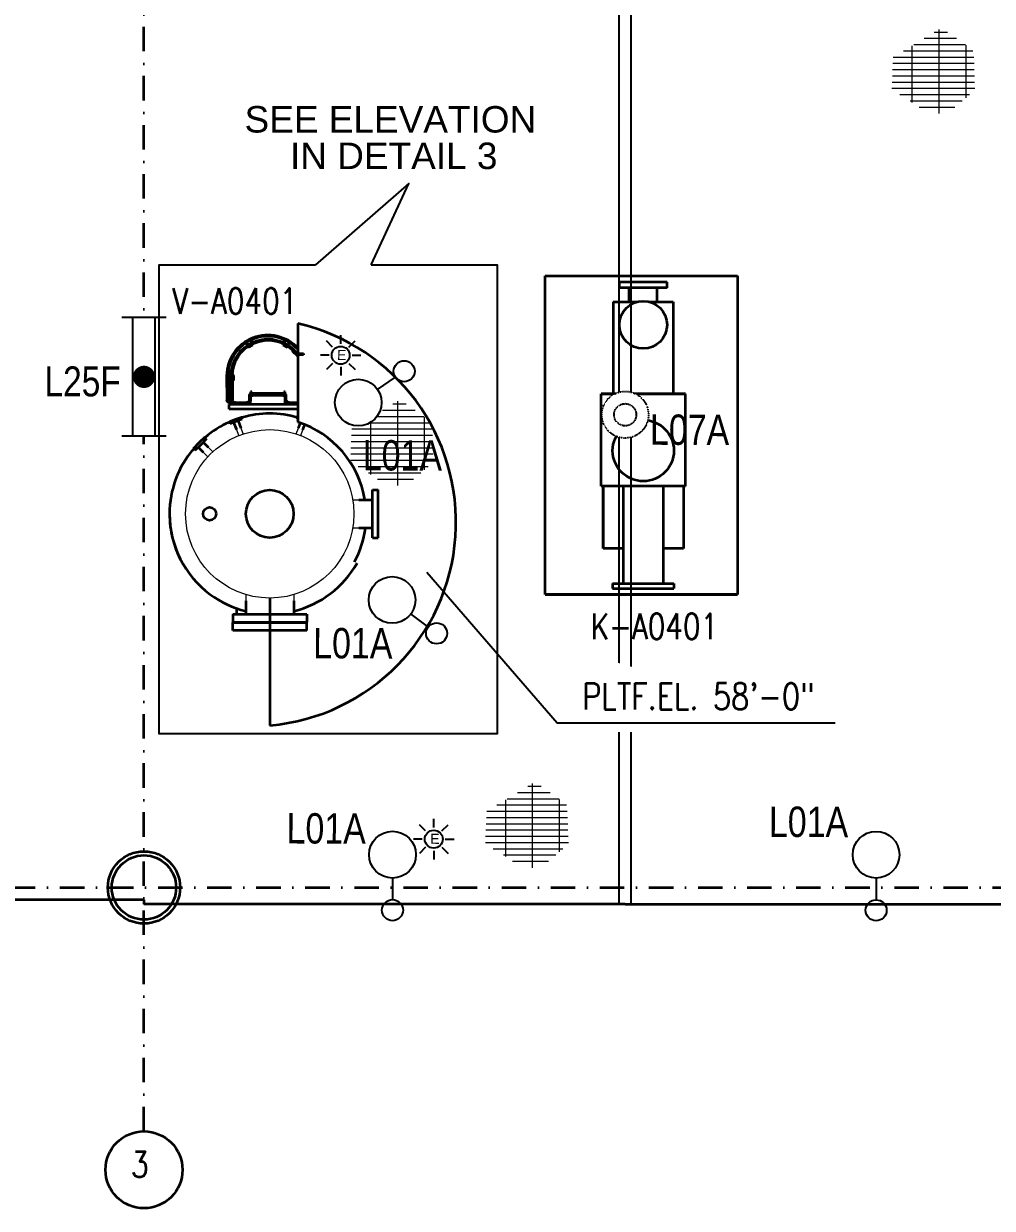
# Model space of a CAD drawing. Header units: inches. Extents: x 3139 to 9140, y 3844 to 6923.
# Drawn here: x 5084 to 5568, y 4431 to 5022 of the extents above; entities that cross this region are included whole.
import ezdxf
from ezdxf.enums import TextEntityAlignment as Align

# ---------------------------------------------------------------- set-up
doc = ezdxf.new("R2010")
doc.units = ezdxf.units.IN
doc.header["$MEASUREMENT"] = 0
for name, pattern in [('DASHDOT2', [12.700025, 6.350013, -3.175006, 0, -3.175006]), ('DGN Style 2', [25.56082, 15.336492, -10.224328]), ('HIDDEN2', [0.1875, 0.125, -0.0625])]:
    doc.linetypes.add(name, pattern=pattern)
for name, color, linetype in [('Default', 7, 'Continuous'), ('E-LIGHTING', 41, 'Continuous'), ('TF_P_Equipment', 7, 'Continuous'), ('TF_P_Ladder', 7, 'Continuous'), ('TF_P_Steel', 7, 'Continuous'), ('TF_S_GRATING', 7, 'Continuous')]:
    doc.layers.add(name, color=color, linetype=linetype)
doc.styles.add('Arial', font='arial.ttf')
doc.styles.add('ROMANS', font='romans.shx')

# ---------------------------------------------------------------- blocks, each defined once
blk = doc.blocks.new('TF_P_ELP_GRATING', base_point=(2.1455, 13.2304))
at = {"layer": 'TF_S_GRATING', "color": 8, "linetype": 'Continuous', "lineweight": 18}
for p, q in [((2.19, 13.5229), (2.19, 12.8661)), ((2.3698, 13.4254), (1.9637, 13.4254)), ((1.98, 13.4353), (1.98, 12.994)), ((2.3132, 13.4742), (2.0338, 13.4742)), ((2.4, 13.3994), (2.4, 12.9898)), ((2.4686, 13.3279), (1.8216, 13.3279)), ((2.4264, 13.3767), (1.8824, 13.3767)), ((2.4669, 13.2792), (1.8237, 13.2792)), ((2.4652, 13.2304), (1.8258, 13.2304)), ((2.4635, 13.1817), (1.8278, 13.1817)), ((2.4618, 13.1329), (1.8299, 13.1329)), ((2.46, 13.0842), (1.832, 13.0842)), ((2.4533, 13.0354), (1.912, 13.0354)), ((2.3956, 12.9867), (1.9921, 12.9867)), ((2.3259, 12.9379), (2.0721, 12.9379)), ((2.2561, 12.8892), (2.1521, 12.8892))]:
    blk.add_line(p, q, dxfattribs=at)
blk = doc.blocks.new('A$Cad78b95c')
at = {"layer": 'TF_P_Equipment', "color": 8, "linetype": 'HIDDEN2', "lineweight": 18}
blk.add_line((0.1406, 0.1372), (0.1365, 0.1393), dxfattribs=at)
blk.add_line((0.1406, 0.1372), (0.1365, 0.1393), dxfattribs=at)
at = {"layer": 'TF_P_Ladder', "color": 8, "linetype": 'Continuous', "lineweight": 35}
for p, q in [((-0.0565, 0.1885), (-0.0213, 0.1702)), ((-0.0323, 0.227), (-0.0485, 0.1958)), ((-0.0443, 0.1937), (-0.0281, 0.2249)), ((-0.0291, 0.1637), (-0.0867, 0.0528)), ((-0.0221, 0.1601), (-0.0798, 0.0492)), ((-0.0587, 0.1844), (-0.0321, 0.1706)), ((-0.0343, 0.1664), (-0.0321, 0.1706)), ((-0.0169, 0.1574), (-0.0343, 0.1664)), ((-0.0321, 0.1706), (-0.0148, 0.1616)), ((-0.0261, 0.1692), (-0.0252, 0.1687)), ((-0.0252, 0.1687), (-0.0193, 0.1657)), ((-0.0213, 0.1702), (-0.0227, 0.1675)), ((-0.0193, 0.1657), (-0.02, 0.1643)), ((-0.0148, 0.1616), (-0.0169, 0.1574)), ((0.1465, 0.1587), (0.1359, 0.1382)), ((0.14, 0.1361), (0.1507, 0.1565)), ((0.1507, 0.1565), (0.1465, 0.1587)), ((-0.1241, 0.0502), (-0.1454, 0.0093)), ((-0.1412, 0.0072), (-0.12, 0.0481)), ((-0.1228, 0.061), (-0.1159, 0.0574)), ((-0.1206, 0.0651), (-0.1041, 0.0566)), ((-0.1063, 0.0524), (-0.0876, 0.0427)), ((-0.0941, 0.0514), (-0.1041, 0.0566)), ((-0.0941, 0.0514), (-0.0919, 0.0555)), ((-0.0767, 0.0423), (-0.0941, 0.0514)), ((-0.0919, 0.0555), (-0.0746, 0.0465)), ((-0.0876, 0.0427), (-0.0854, 0.0468)), ((-0.0746, 0.0465), (-0.0767, 0.0423)), ((0.1431, 0.0886), (0.1478, 0.0888)), ((0.1431, 0.0887), (0.1452, 0.0887)), ((0.1431, 0.0886), (0.1431, 0.0887)), ((0.1439, 0.0691), (0.1431, 0.0886)), ((0.1439, 0.0691), (0.1436, 0.0775)), ((0.1486, 0.0693), (0.1439, 0.0691)), ((0.1439, 0.0691), (0.1439, 0.0691)), ((0.1439, 0.0691), (0.1483, 0.0685)), ((0.1439, 0.0691), (0.1439, 0.0691)), ((0.1483, 0.0693), (0.1465, 0.0692)), ((0.1478, 0.0888), (0.1486, 0.0693)), ((0.1522, 0.0882), (0.1641, 0.0864)), ((0.1529, 0.0687), (0.1649, 0.0668)), ((0.1529, 0.0678), (0.1618, 0.0664)), ((0.1646, 0.0665), (0.1618, 0.0664)), ((-0.1454, 0.0093), (-0.153, -0.0052)), ((-0.0861, 0.0455), (-0.0827, 0.0437)), ((-0.0819, 0.045), (-0.0827, 0.0437)), ((-0.1488, -0.0074), (-0.1462, -0.0024)), ((-0.1466, -0.0252), (-0.0634, -0.0685)), ((-0.0613, -0.0643), (-0.1445, -0.0211)), ((-0.1391, -0.0107), (-0.0559, -0.0539)), ((-0.0537, -0.0497), (-0.1369, -0.0065)), ((-0.0705, -0.0407), (-0.0683, -0.0365)), ((-0.0705, -0.0407), (-0.0702, -0.0412)), ((-0.0531, -0.0497), (-0.0705, -0.0407)), ((-0.0683, -0.0365), (-0.051, -0.0455)), ((-0.051, -0.0455), (-0.0531, -0.0497)), ((-0.051, -0.0455), (-0.0475, -0.0527)), ((0.0737, -0.0449), (0.0901, -0.0344)), ((0.0737, -0.0449), (0.0802, -0.0408)), ((0.0737, -0.0449), (0.0737, -0.0449)), ((0.0762, -0.0489), (0.0737, -0.0449)), ((0.0927, -0.0384), (0.0762, -0.0489)), ((0.0901, -0.0344), (0.0927, -0.0384)), ((0.0902, -0.0344), (0.0928, -0.0372)), ((0.0902, -0.0344), (0.0913, -0.0362)), ((0.0902, -0.0344), (0.0902, -0.0344)), ((0.0957, -0.0415), (0.1041, -0.0503)), ((0.0964, -0.041), (0.1027, -0.0476)), ((-0.0667, -0.0483), (-0.0615, -0.0589)), ((-0.0443, -0.0679), (-0.0615, -0.0589)), ((-0.0532, -0.0497), (-0.0529, -0.0501)), ((-0.0496, -0.057), (-0.0443, -0.0679)), ((-0.0421, -0.0637), (-0.0443, -0.0679)), ((-0.0442, -0.0593), (-0.0421, -0.0637)), ((0.0757, -0.0481), (0.0751, -0.0471)), ((0.0793, -0.0521), (0.0876, -0.0608)), ((0.1027, -0.0476), (0.1041, -0.0498))]:
    blk.add_line(p, q, dxfattribs=at)
for centre, radius, start, end in [((-0.0353, 0.189), 0.0148, 152.5408, 195.7143), ((-0.0353, 0.189), 0.0102, 152.5408, 242.5408), ((0.01, 0.073), 0.1383, 26.1015, 30.477), ((0.01, 0.073), 0.1594, 242.5408, 19.8729), ((0.01, 0.073), 0.143, 242.5408, 17.5408), ((0.0094, 0.0749), 0.1398, 243.1432, 15.3295), ((0.1532, 0.1292), 0.0195, 152.5408, 242.5408), ((0.1532, 0.1292), 0.0148, 152.5408, 242.5408), ((0.01, 0.073), 0.143, 17.5408, 25.366), ((0.01, 0.073), 0.1383, 6.5905, 16.8053), ((0.01, 0.073), 0.1547, 359.4423, 21.7918), ((-0.111, 0.0434), 0.0148, 62.5408, 152.5408), ((-0.111, 0.0434), 0.0102, 62.5408, 152.5408), ((0.01, 0.073), 0.1547, 307.3455, 357.729), ((0.01, 0.073), 0.1383, 332.5408, 358.4911), ((-0.1322, 0.0025), 0.0148, 152.5408, 242.5408), ((-0.1322, 0.0025), 0.0102, 152.5408, 242.5408), ((-0.1398, -0.0121), 0.0148, 152.5408, 242.5408), ((-0.1398, -0.0121), 0.0102, 152.5408, 242.5408), ((0.01, 0.073), 0.1547, 242.5408, 305.3122)]:
    blk.add_arc(centre, radius, start, end, dxfattribs=at)
at = {"layer": 'TF_P_Steel', "color": 8, "linetype": 'Continuous', "lineweight": 35}
for p, q in [((-0.0518, 0.2372), (-0.1756, -0.001)), ((-0.0356, 0.2288), (-0.1594, -0.0094)), ((-0.1756, -0.001), (-0.1594, -0.0094))]:
    blk.add_line(p, q, dxfattribs=at)
blk = doc.blocks.new('A$Cdd380a1b')
at = {"layer": 'Default', "color": 8, "linetype": 'Continuous', "lineweight": 35}
blk.add_circle((-62.1422, -0.5376), 0.15, dxfattribs=at)
blk.add_circle((-62.1422, -0.5376), 0.15, dxfattribs=at)
at = {"layer": 'TF_P_Equipment', "color": 8, "linetype": 'Continuous', "lineweight": 35}
for p, q in [((-60.5794, 2.9463), (-59.8294, 2.9463)), ((-60.5794, 2.9463), (-59.8294, 2.9463)), ((-60.5794, 1.7041), (-60.5794, 2.9463)), ((-60.5794, 1.7041), (-60.5794, 2.9463)), ((-60.2893, 2.8994), (-60.2893, 2.9209)), ((-60.1038, 2.9209), (-60.2893, 2.9209)), ((-60.1038, 2.8994), (-60.1038, 2.9209)), ((-59.8294, 2.9463), (-59.8294, 1.7041)), ((-59.8294, 2.9463), (-59.8294, 1.7041)), ((-60.1038, 2.8994), (-60.2893, 2.8994)), ((-60.2513, 2.8448), (-60.2513, 2.8994)), ((-60.1419, 2.8448), (-60.1419, 2.8994)), ((-60.3138, 2.8448), (-60.3138, 2.4854)), ((-60.3138, 2.8448), (-60.2196, 2.8448)), ((-60.3138, 2.8448), (-60.2196, 2.8448)), ((-60.1736, 2.8448), (-60.0794, 2.8448)), ((-60.1736, 2.8448), (-60.0794, 2.8448)), ((-60.0794, 2.8448), (-60.0794, 2.4854)), ((-61.5422, 2.76), (-61.5422, 2.3757)), ((-61.5422, 2.76), (-61.5422, 2.3757)), ((-60.3606, 2.126), (-60.3606, 2.4854)), ((-60.0325, 2.4854), (-60.3606, 2.4854)), ((-60.3606, 2.4854), (-60.0325, 2.4854)), ((-60.0325, 2.126), (-60.0325, 2.4854)), ((-61.7856, 2.3854), (-61.8095, 2.3768)), ((-61.8068, 2.3694), (-61.8095, 2.3768)), ((-61.7829, 2.3781), (-61.8068, 2.3694)), ((-61.7809, 2.3454), (-61.7917, 2.3749)), ((-61.7618, 2.3941), (-61.7856, 2.3854)), ((-61.7591, 2.3868), (-61.7829, 2.3781)), ((-61.7635, 2.3518), (-61.7742, 2.3813)), ((-61.7591, 2.3868), (-61.7618, 2.3941)), ((-61.5449, 2.3868), (-61.5423, 2.3941)), ((-61.5422, 2.3858), (-61.5449, 2.3868)), ((-61.5422, 2.3941), (-61.5423, 2.3941)), ((-61.5405, 2.3518), (-61.5329, 2.3726)), ((-61.5231, 2.3454), (-61.5156, 2.3661)), ((-61.9054, 2.3174), (-61.9282, 2.2946)), ((-61.8985, 2.3105), (-61.9213, 2.2877)), ((-61.8985, 2.3105), (-61.9054, 2.3174)), ((-61.9282, 2.2946), (-61.9511, 2.2717)), ((-61.9441, 2.2648), (-61.9511, 2.2717)), ((-61.9213, 2.2877), (-61.9441, 2.2648)), ((-61.9101, 2.2571), (-61.931, 2.278)), ((-61.8907, 2.2764), (-61.9116, 2.2973)), ((-60.0325, 2.126), (-60.3606, 2.126)), ((-60.0325, 2.126), (-60.3606, 2.126)), ((-60.3528, 2.126), (-60.3528, 1.8838)), ((-60.3528, 1.8838), (-60.3528, 2.126)), ((-60.2747, 2.126), (-60.2747, 1.7466)), ((-60.1184, 2.126), (-60.1184, 1.7466)), ((-60.0403, 2.126), (-60.0403, 1.8838)), ((-60.0403, 2.126), (-60.0403, 1.8838)), ((-61.2516, 2.1114), (-61.2301, 2.1114)), ((-61.2516, 2.0184), (-61.2516, 2.1114)), ((-61.2301, 2.0184), (-61.2301, 2.1114)), ((-61.3047, 2.073), (-61.2516, 2.073)), ((-61.2516, 1.9253), (-61.2516, 2.0184)), ((-61.2301, 1.9253), (-61.2301, 2.0184)), ((-61.3047, 1.9637), (-61.2516, 1.9637)), ((-61.2516, 1.9253), (-61.2301, 1.9253)), ((-60.2747, 1.8838), (-60.3528, 1.8838)), ((-60.2747, 1.8838), (-60.3528, 1.8838)), ((-60.0403, 1.8838), (-60.1184, 1.8838)), ((-60.0403, 1.8838), (-60.1184, 1.8838)), ((-60.3158, 1.7466), (-60.3158, 1.7276)), ((-60.3158, 1.7466), (-60.1966, 1.7466)), ((-60.3158, 1.7276), (-60.1966, 1.7276)), ((-60.1966, 1.7466), (-60.0774, 1.7466)), ((-60.1966, 1.7276), (-60.0774, 1.7276)), ((-60.0774, 1.7466), (-60.0774, 1.7276)), ((-61.7458, 1.6795), (-61.7458, 1.6277)), ((-61.5583, 1.6795), (-61.5583, 1.6277)), ((-60.5794, 1.7041), (-59.8294, 1.7041)), ((-59.8294, 1.7041), (-60.5794, 1.7041)), ((-61.7966, 1.6277), (-61.7966, 1.5965)), ((-61.7966, 1.6277), (-61.652, 1.6277)), ((-61.652, 1.6277), (-61.5074, 1.6277)), ((-61.5074, 1.6277), (-61.5074, 1.5965)), ((-61.7966, 1.5965), (-61.652, 1.5965)), ((-61.7965, 1.5638), (-61.7965, 1.5955)), ((-61.5075, 1.5955), (-61.7965, 1.5955)), ((-61.7965, 1.5955), (-61.5075, 1.5955)), ((-61.652, 1.5965), (-61.5074, 1.5965)), ((-61.5075, 1.5638), (-61.5075, 1.5955)), ((-61.5075, 1.5638), (-61.7965, 1.5638)), ((-61.5075, 1.5638), (-61.7965, 1.5638))]:
    blk.add_line(p, q, dxfattribs=at)
at = {"layer": 'TF_P_Equipment', "color": 8, "linetype": 'Continuous', "lineweight": 18}
for p, q in [((-61.7729, 2.3234), (-61.7809, 2.3454)), ((-61.7555, 2.3297), (-61.7635, 2.3518)), ((-61.5485, 2.3297), (-61.5405, 2.3518)), ((-61.5311, 2.3234), (-61.5231, 2.3454)), ((-61.8742, 2.2598), (-61.8907, 2.2764)), ((-61.8935, 2.2405), (-61.9101, 2.2571)), ((-61.3285, 2.073), (-61.3047, 2.073)), ((-61.3285, 1.9637), (-61.3047, 1.9637)), ((-61.7458, 1.7039), (-61.7458, 1.6795)), ((-61.5583, 1.7039), (-61.5583, 1.6795))]:
    blk.add_line(p, q, dxfattribs=at)
at = {"layer": 'TF_P_Equipment', "color": 8, "linetype": 'Continuous', "lineweight": 35}
blk.add_lwpolyline([(-61.652, 1.6902), (-61.652, 1.1939)], dxfattribs=at)
for centre, radius in [((-60.1966, 2.7549), 0.0928), ((-60.1966, 2.2647), 0.1192), ((-61.652, 2.0184), 0.093), ((-61.8864, 2.0184), 0.0254)]:
    blk.add_circle(centre, radius, dxfattribs=at)
at = {"layer": 'TF_P_Equipment', "color": 8, "linetype": 'Continuous', "lineweight": 18}
blk.add_circle((-61.652, 2.0184), 0.3281, dxfattribs=at)
blk.add_circle((-61.652, 2.0184), 0.3281, dxfattribs=at)
at = {"layer": 'TF_P_Equipment', "color": 8, "linetype": 'Continuous', "lineweight": 35}
for centre, radius, start, end in [((-61.721, 1.9856), 0.7947, 274.9801, 76.9957), ((-61.652, 2.0184), 0.3906, 73.7246, 106.2754), ((-61.652, 2.0184), 0.3906, 73.7246, 106.2754), ((-61.652, 2.0184), 0.3906, 113.7246, 130.2575), ((-61.652, 2.0184), 0.3906, 113.7246, 130.2575), ((-61.6593, 2.0113), 0.3828, 9.2833, 72.1743), ((-61.6593, 2.0113), 0.3828, 9.2833, 72.1743), ((-61.652, 2.0184), 0.3906, 139.7425, 180), ((-61.652, 2.0184), 0.3906, 139.7425, 180), ((-61.652, 2.0184), 0.3906, 180, 208.6057), ((-61.652, 2.0184), 0.3906, 180, 233.4578), ((-61.6593, 2.0113), 0.3828, 332, 352.854), ((-61.6593, 2.0113), 0.3828, 332, 352.854), ((-61.652, 2.0184), 0.3906, 283.8865, 330.5792), ((-61.652, 2.0184), 0.3906, 283.8865, 330.5792), ((-61.652, 2.0184), 0.3906, 233.4578, 256.1135), ((-61.652, 2.0184), 0.3906, 233.4578, 256.1135)]:
    blk.add_arc(centre, radius, start, end, dxfattribs=at)
at = {"layer": 'TF_P_Equipment', "color": 8, "linetype": 'HIDDEN2', "lineweight": 18}
blk.add_arc((-61.652, 2.0184), 0.3906, 208.6057, 233.4578, dxfattribs=at)
blk.add_arc((-61.652, 2.0184), 0.3906, 208.6057, 233.4578, dxfattribs=at)
at = {"layer": 'TF_P_Steel', "color": 8, "linetype": 'Continuous', "lineweight": 35}
for p, q in [((-61.7799, 1.6277), (-61.7799, 1.6493)), ((-61.7799, 1.5955), (-61.7799, 1.5965)), ((-61.6706, 1.5955), (-61.6706, 1.5965)), ((-62.1422, 0.5148), (-64.0712, 0.5148)), ((-62.1422, 0.5148), (-62.1422, 0.4971)), ((-60.2672, 0.4971), (-62.1422, 0.4971)), ((-60.2672, 0.4971), (-58.3922, 0.4971))]:
    blk.add_line(p, q, dxfattribs=at)
at = {"layer": 'TF_P_Steel', "color": 8, "linetype": 'DASHDOT2', "lineweight": 35, "ltscale": 0.015}
for points in [[(-62.1422, -0.3876), (-62.1422, 11.8125)], [(-76.4334, 0.5625), (-54.6422, 0.5625)]]:
    blk.add_lwpolyline(points, dxfattribs=at)
at = {"layer": 'TF_P_Steel', "color": 8, "linetype": 'Continuous', "lineweight": 35}
for radius in [0.1407, 0.1253]:
    blk.add_circle((-62.1422, 0.5625), radius, dxfattribs=at)
at = {"color": 3, "xscale": -1, "rotation": 242.5407871503886}
blk.add_blockref('A$Cad78b95c', (-61.7287, 2.5813), dxfattribs=at)
at = {"layer": 'Default', "color": 8, "linetype": 'Continuous', "lineweight": 35, "xscale": -0.5, "yscale": 0.5, "zscale": 0.5, "rotation": 180}
for p in [(-59.0658, 3.724), (-61.1758, 2.2747), (-60.6499, 0.7854)]:
    blk.add_blockref('TF_P_ELP_GRATING', p, dxfattribs=at)
at = {"layer": 'Default', "color": 8, "style": 'ROMANS', "width": 0.8}
for s, p in [('V-A0401', (-61.7883, 2.8479)), ('K-A0401', (-60.1533, 1.58))]:
    blk.add_text(s, height=0.1, dxfattribs=at).set_placement(p, align=Align.MIDDLE_CENTER)
blk.add_text('3', height=0.1, dxfattribs=at).set_placement((-62.1927, -0.4666), align=Align.TOP_LEFT)
blk = doc.blocks.new('*U38')
at = {"color": 4, "linetype": 'ByBlock', "lineweight": -2}
blk.add_circle((0, 0), 112, dxfattribs=at)
at = {"color": 8}
blk.add_wipeout([(842, 0), (841, 16), (840, 31), (837, 47), (834, 62), (829, 77), (824, 92), (818, 106), (811, 120), (803, 134), (794, 146), (784, 159), (774, 171), (763, 182), (751, 192), (739, 202), (726, 210), (713, 218), (699, 225), (684, 232), (670, 237), (654, 241), (639, 245), (624, 247), (608, 249), (593, 249), (577, 249), (561, 247), (546, 245), (531, 241), (515, 237), (501, 232), (486, 225), (472, 218), (459, 210), (446, 202), (434, 192), (422, 182), (411, 171), (401, 159), (391, 146), (382, 134), (374, 120), (367, 106), (361, 92), (356, 77), (351, 62), (348, 47), (345, 31), (344, 16), (343, 0), (344, -16), (345, -31), (348, -47), (351, -62), (356, -77), (361, -92), (367, -106), (374, -120), (382, -134), (391, -146), (401, -159), (411, -171), (422, -182), (434, -192), (446, -202), (459, -210), (472, -218), (486, -225), (501, -232), (515, -237), (531, -241), (546, -245), (561, -247), (577, -249), (593, -249), (608, -249), (624, -247), (639, -245), (654, -241), (670, -237), (684, -232), (699, -225), (713, -218), (726, -210), (739, -202), (751, -192), (763, -182), (774, -171), (784, -159), (794, -146), (803, -134), (811, -120), (818, -106), (824, -92), (829, -77), (834, -62), (837, -47), (840, -31), (841, -16)], dxfattribs=at)
at = {"color": 4, "linetype": 'ByBlock', "lineweight": -2}
blk.add_line((343, 0), (112, 0), dxfattribs=at)
blk.add_circle((593, 0), 249, dxfattribs=at)
at = {"color": 4, "insert": (1108, 1142), "char_height": 324, "attachment_point": 1, "rotation": 269.7413, "style": 'Arial'}
blk.add_mtext_dynamic_manual_height_columns('{\\W0.8;L01A}', width=4053.6, gutter_width=4.41, heights=[0], dxfattribs=at)
blk = doc.blocks.new('*U32')
at = {"color": 3}
for points in [[(-53.17, -16.03), (-53.98, -11.77)], [(-56.86, -18.45), (-60.44, -16.01)], [(-48.85, -16.93), (-46.41, -13.35)], [(-57.75, -22.77), (-62.02, -23.58)], [(-55.34, -26.46), (-57.78, -30.04)], [(-51.02, -27.36), (-50.21, -31.62)], [(-47.33, -24.94), (-43.74, -27.38)]]:
    blk.add_lwpolyline(points, dxfattribs=at)
at = {"color": 4, "linetype": 'ByBlock', "lineweight": -2}
blk.add_circle((-27.71, -0.02), 5.26, dxfattribs=at)
at = {"color": 3}
blk.add_circle((-52.09, -21.7), 4.47, dxfattribs=at)
at = {"color": 4, "attachment_point": 1, "rotation": 55.52154, "style": 'Arial'}
for s, width, gutter_width, insert, char_height in [('{\\W0.8;L01A}', 189.5784, 0.206, (-10.95, -36.34), 15.1528), ('E', 62.9163, 0.0684, (-55.35, -21.69), 5.03)]:
    blk.add_mtext_dynamic_manual_height_columns(s, width=width, gutter_width=gutter_width, heights=[0], dxfattribs=dict(at, insert=insert, char_height=char_height))
at = {"color": 8}
blk.add_wipeout([(-27.69, -39.38), (-26.95, -39.36), (-26.23, -39.29), (-25.5, -39.17), (-24.79, -39.01), (-24.09, -38.81), (-23.4, -38.56), (-22.73, -38.27), (-22.07, -37.94), (-21.44, -37.56), (-20.84, -37.15), (-20.26, -36.7), (-19.71, -36.22), (-19.19, -35.7), (-18.71, -35.15), (-18.26, -34.57), (-17.85, -33.96), (-17.48, -33.33), (-17.15, -32.68), (-16.86, -32.01), (-16.61, -31.32), (-16.4, -30.62), (-16.25, -29.9), (-16.13, -29.18), (-16.06, -28.45), (-16.04, -27.72), (-16.06, -26.99), (-16.13, -26.26), (-16.25, -25.54), (-16.41, -24.82), (-16.61, -24.12), (-16.86, -23.43), (-17.15, -22.76), (-17.48, -22.11), (-17.86, -21.48), (-18.27, -20.87), (-18.72, -20.29), (-19.2, -19.74), (-19.72, -19.23), (-20.27, -18.74), (-20.85, -18.29), (-21.46, -17.88), (-22.09, -17.51), (-22.74, -17.18), (-23.41, -16.89), (-24.1, -16.64), (-24.8, -16.44), (-25.52, -16.28), (-26.24, -16.16), (-26.97, -16.1), (-27.7, -16.07), (-28.43, -16.1), (-29.16, -16.17), (-29.88, -16.28), (-30.6, -16.44), (-31.3, -16.65), (-31.99, -16.89), (-32.66, -17.18), (-33.31, -17.52), (-33.94, -17.89), (-34.55, -18.3), (-35.13, -18.75), (-35.68, -19.24), (-36.19, -19.75), (-36.68, -20.3), (-37.13, -20.88), (-37.54, -21.49), (-37.91, -22.12), (-38.24, -22.77), (-38.53, -23.44), (-38.78, -24.13), (-38.98, -24.83), (-39.14, -25.55), (-39.26, -26.27), (-39.32, -27), (-39.35, -27.73), (-39.32, -28.47), (-39.25, -29.19), (-39.14, -29.92), (-38.98, -30.63), (-38.77, -31.33), (-38.53, -32.02), (-38.24, -32.69), (-37.9, -33.35), (-37.53, -33.98), (-37.12, -34.58), (-36.67, -35.16), (-36.18, -35.71), (-35.67, -36.23), (-35.12, -36.71), (-34.54, -37.16), (-33.93, -37.57), (-33.3, -37.94), (-32.65, -38.27), (-31.98, -38.56), (-31.29, -38.81), (-30.59, -39.02), (-29.87, -39.17), (-29.15, -39.29), (-28.42, -39.36)], dxfattribs=at)
at = {"color": 4, "linetype": 'ByBlock', "lineweight": -2}
blk.add_line((-27.7, -16.07), (-27.71, -5.28), dxfattribs=at)
at = {"color": 3}
blk.add_lwpolyline([(-46.43, -20.62), (-42.17, -19.81)], dxfattribs=at)
at = {"color": 4, "linetype": 'ByBlock', "lineweight": -2}
blk.add_circle((-27.69, -27.73), 11.65, dxfattribs=at)
blk = doc.blocks.new('*U73')
at = {"color": 4, "linetype": 'ByBlock', "lineweight": -2}
blk.add_circle((0, 0), 112, dxfattribs=at)
at = {"color": 8}
blk.add_wipeout([(842, 0), (841, 16), (840, 31), (837, 47), (834, 62), (829, 77), (824, 92), (818, 106), (811, 120), (803, 134), (794, 146), (784, 159), (774, 171), (763, 182), (751, 192), (739, 202), (726, 210), (713, 218), (699, 225), (684, 232), (670, 237), (654, 241), (639, 245), (624, 247), (608, 249), (593, 249), (577, 249), (561, 247), (546, 245), (531, 241), (515, 237), (501, 232), (486, 225), (472, 218), (459, 210), (446, 202), (434, 192), (422, 182), (411, 171), (401, 159), (391, 146), (382, 134), (374, 120), (367, 106), (361, 92), (356, 77), (351, 62), (348, 47), (345, 31), (344, 16), (343, 0), (344, -16), (345, -31), (348, -47), (351, -62), (356, -77), (361, -92), (367, -106), (374, -120), (382, -134), (391, -146), (401, -159), (411, -171), (422, -182), (434, -192), (446, -202), (459, -210), (472, -218), (486, -225), (501, -232), (515, -237), (531, -241), (546, -245), (561, -247), (577, -249), (593, -249), (608, -249), (624, -247), (639, -245), (654, -241), (670, -237), (684, -232), (699, -225), (713, -218), (726, -210), (739, -202), (751, -192), (763, -182), (774, -171), (784, -159), (794, -146), (803, -134), (811, -120), (818, -106), (824, -92), (829, -77), (834, -62), (837, -47), (840, -31), (841, -16)], dxfattribs=at)
at = {"color": 4, "linetype": 'ByBlock', "lineweight": -2}
blk.add_line((343, 0), (112, 0), dxfattribs=at)
blk.add_circle((593, 0), 249, dxfattribs=at)
at = {"color": 4, "insert": (1087, 743), "char_height": 324, "attachment_point": 1, "rotation": 216.6661, "style": 'Arial'}
blk.add_mtext_dynamic_manual_height_columns('{\\W0.8;L01A}', width=4053.6, gutter_width=4.41, heights=[0], dxfattribs=at)
blk = doc.blocks.new('*U81')
at = {"color": 8}
blk.add_wipeout([(11.65, 0.01), (11.63, 0.74), (11.56, 1.47), (11.45, 2.19), (11.29, 2.9), (11.08, 3.61), (10.83, 4.3), (10.54, 4.97), (10.21, 5.62), (9.84, 6.25), (9.42, 6.86), (8.97, 7.43), (8.49, 7.98), (7.97, 8.5), (7.42, 8.98), (6.84, 9.43), (6.24, 9.84), (5.61, 10.22), (4.96, 10.55), (4.28, 10.84), (3.59, 11.09), (2.89, 11.29), (2.18, 11.45), (1.45, 11.56), (0.72, 11.63), (-0.01, 11.65), (-0.74, 11.63), (-1.47, 11.56), (-2.19, 11.45), (-2.9, 11.29), (-3.61, 11.08), (-4.3, 10.83), (-4.97, 10.54), (-5.62, 10.21), (-6.25, 9.84), (-6.86, 9.42), (-7.43, 8.97), (-7.98, 8.49), (-8.5, 7.97), (-8.98, 7.42), (-9.43, 6.84), (-9.84, 6.24), (-10.22, 5.61), (-10.55, 4.96), (-10.84, 4.28), (-11.09, 3.59), (-11.29, 2.89), (-11.45, 2.18), (-11.56, 1.45), (-11.63, 0.72), (-11.65, -0.01), (-11.63, -0.74), (-11.56, -1.47), (-11.45, -2.19), (-11.29, -2.9), (-11.08, -3.61), (-10.83, -4.3), (-10.54, -4.97), (-10.21, -5.62), (-9.84, -6.25), (-9.42, -6.86), (-8.97, -7.43), (-8.49, -7.98), (-7.97, -8.5), (-7.42, -8.98), (-6.84, -9.43), (-6.24, -9.84), (-5.61, -10.22), (-4.96, -10.55), (-4.28, -10.84), (-3.59, -11.09), (-2.89, -11.29), (-2.18, -11.45), (-1.45, -11.56), (-0.72, -11.63), (0.01, -11.65), (0.74, -11.63), (1.47, -11.56), (2.19, -11.45), (2.9, -11.29), (3.61, -11.08), (4.3, -10.83), (4.97, -10.54), (5.62, -10.21), (6.25, -9.84), (6.86, -9.42), (7.43, -8.97), (7.98, -8.49), (8.5, -7.97), (8.98, -7.42), (9.43, -6.84), (9.84, -6.24), (10.22, -5.61), (10.55, -4.96), (10.84, -4.28), (11.09, -3.59), (11.29, -2.89), (11.45, -2.18), (11.56, -1.45), (11.63, -0.72)], dxfattribs=at)
at = {"color": 4, "linetype": 'DGN Style 2', "ltscale": 0.005}
blk.add_circle((0, 0), 11.65, dxfattribs=at)
at = {"color": 4, "linetype": 'DGN Style 2', "ltscale": 0.01}
blk.add_circle((0, 0), 5.54, dxfattribs=at)
at = {"color": 4, "insert": (12.41, 0.17), "char_height": 15.1528, "attachment_point": 1, "rotation": 359.77523, "style": 'Arial'}
blk.add_mtext_dynamic_manual_height_columns('{\\W0.8;L07A}', width=189.5784, gutter_width=0.206, heights=[0], dxfattribs=at)
blk = doc.blocks.new('*U85')
at = {"color": 3}
for points in [[(-63.19, 26.27), (-63.2, 30.61)], [(-67.26, 24.58), (-70.33, 27.64)], [(-59.11, 24.59), (-56.05, 27.67)], [(-68.94, 20.5), (-73.28, 20.5)], [(-57.42, 20.52), (-53.08, 20.53)]]:
    blk.add_lwpolyline(points, dxfattribs=at)
blk.add_circle((-63.18, 20.51), 4.47, dxfattribs=at)
at = {"color": 4, "linetype": 'ByBlock', "lineweight": -2}
blk.add_circle((-27.71, -0.02), 5.26, dxfattribs=at)
at = {"color": 4, "insert": (-65.88, 18.68), "char_height": 5.03, "attachment_point": 1, "rotation": 89.86226, "style": 'Arial'}
blk.add_mtext_dynamic_manual_height_columns('E', width=62.9163, gutter_width=0.0684, heights=[0], dxfattribs=at)
at = {"color": 8}
blk.add_wipeout([(-67.07, -0.1), (-67.05, -0.83), (-66.98, -1.56), (-66.86, -2.28), (-66.7, -3), (-66.5, -3.7), (-66.25, -4.39), (-65.95, -5.06), (-65.62, -5.71), (-65.25, -6.34), (-64.83, -6.94), (-64.38, -7.52), (-63.9, -8.07), (-63.38, -8.59), (-62.83, -9.07), (-62.25, -9.52), (-61.64, -9.93), (-61.01, -10.3), (-60.36, -10.63), (-59.69, -10.92), (-59, -11.17), (-58.29, -11.37), (-57.58, -11.53), (-56.86, -11.64), (-56.13, -11.71), (-55.4, -11.73), (-54.66, -11.7), (-53.93, -11.63), (-53.21, -11.52), (-52.5, -11.36), (-51.8, -11.15), (-51.11, -10.9), (-50.44, -10.61), (-49.78, -10.28), (-49.15, -9.9), (-48.55, -9.49), (-47.97, -9.04), (-47.42, -8.55), (-46.91, -8.03), (-46.42, -7.48), (-45.98, -6.9), (-45.57, -6.3), (-45.2, -5.67), (-44.86, -5.01), (-44.58, -4.34), (-44.33, -3.65), (-44.13, -2.95), (-43.97, -2.23), (-43.86, -1.51), (-43.79, -0.78), (-43.77, -0.05), (-43.79, 0.68), (-43.86, 1.41), (-43.98, 2.13), (-44.14, 2.85), (-44.34, 3.55), (-44.59, 4.24), (-44.89, 4.91), (-45.22, 5.56), (-45.59, 6.19), (-46.01, 6.79), (-46.46, 7.37), (-46.94, 7.92), (-47.46, 8.44), (-48.01, 8.92), (-48.59, 9.37), (-49.2, 9.78), (-49.83, 10.15), (-50.48, 10.48), (-51.15, 10.77), (-51.84, 11.02), (-52.55, 11.22), (-53.26, 11.38), (-53.98, 11.49), (-54.71, 11.56), (-55.44, 11.58), (-56.18, 11.55), (-56.9, 11.48), (-57.63, 11.37), (-58.34, 11.21), (-59.04, 11), (-59.73, 10.75), (-60.4, 10.46), (-61.06, 10.13), (-61.69, 9.75), (-62.29, 9.34), (-62.87, 8.89), (-63.42, 8.4), (-63.93, 7.88), (-64.41, 7.33), (-64.86, 6.76), (-65.27, 6.15), (-65.64, 5.52), (-65.97, 4.86), (-66.26, 4.19), (-66.51, 3.5), (-66.71, 2.8), (-66.87, 2.08), (-66.98, 1.36), (-67.05, 0.63)], dxfattribs=at)
at = {"color": 4, "linetype": 'ByBlock', "lineweight": -2}
blk.add_line((-43.77, -0.05), (-32.97, -0.03), dxfattribs=at)
at = {"color": 3}
for points in [[(-67.25, 16.43), (-70.31, 13.36)], [(-63.17, 14.75), (-63.16, 10.41)], [(-59.1, 16.44), (-56.03, 13.38)]]:
    blk.add_lwpolyline(points, dxfattribs=at)
at = {"color": 4, "linetype": 'ByBlock', "lineweight": -2}
blk.add_circle((-55.42, -0.07), 11.65, dxfattribs=at)
at = {"color": 4, "insert": (-76.07, -52.91), "char_height": 15.1528, "attachment_point": 1, "rotation": 89.86226, "style": 'Arial'}
blk.add_mtext_dynamic_manual_height_columns('{\\W0.8;L01A}', width=189.5784, gutter_width=0.206, heights=[0], dxfattribs=at)
blk = doc.blocks.new('*U89')
at = {"color": 4, "insert": (0.707, 6.717), "char_height": 2.024, "attachment_point": 1, "rotation": 270, "line_spacing_factor": 0.829163, "style": 'Arial'}
blk.add_mtext_dynamic_manual_height_columns('{\\W0.8;L25F}', width=22.53761, gutter_width=0.0245, heights=[0], dxfattribs=at)
at = {"color": 3}
blk.add_wipeout([(-4, 0.75), (4, 0.75), (4, -0.75), (-4, -0.75)], dxfattribs=at)
at = {"color": 4}
for p, q in [((-4, -1.5), (-4, 1.5)), ((4, -1.5), (4, 1.5)), ((-4, 0.75), (4, 0.75)), ((-4, -0.75), (4, -0.75))]:
    blk.add_line(p, q, dxfattribs=at)
at = {"color": 4, "const_width": 0.75}
blk.add_lwpolyline([(-0.375, 0, 1), (0.375, 0, 1)], format="xyb", close=True, dxfattribs=at)

msp = doc.modelspace()

# ---------------------------------------------------------------- block references
at = {"xscale": 128, "yscale": 128, "zscale": 128}
msp.add_blockref('A$Cdd380a1b', (13098.63, 4518.8), dxfattribs=at)

# ---------------------------------------------------------------- next in the draw order: linework, layer by layer
at = {"color": 8}
for points in [[(5381.38, 4582.43), (5381.38, 5070.73)], [(5387.48, 4582.43), (5387.48, 5070.73)]]:
    msp.add_lwpolyline(points, dxfattribs=at)
at = {"color": 0}
msp.add_lwpolyline([(5257.72, 4901.38), (5276.52, 4941.84), (5230, 4901.38)], dxfattribs=at)

# ---------------------------------------------------------------- next in the draw order: block references
at = {"layer": 'E-LIGHTING', "color": 3}
for name, p, rotation in [('*U32', (5289.81, 4825.38), 304.253689372963), ('*U85', (5268.37, 4551.76), 269.9129640520016)]:
    msp.add_blockref(name, p, dxfattribs=dict(at, rotation=rotation))
at = {"layer": 'E-LIGHTING', "xscale": 0.04676794374954184, "yscale": 0.04676794374954184, "zscale": 0.04676794374954184}
for name, p, rotation in [('*U73', (5290.38, 4717.55), 143.1090812640614), ('*U38', (5509.62, 4579.41), 90.03390637095421)]:
    msp.add_blockref(name, p, dxfattribs=dict(at, rotation=rotation))

# ---------------------------------------------------------------- next in the draw order: texts
at = {"layer": 'Default', "color": 7, "style": 'Arial'}
for s, p in [('SEE ELEVATION', (5267.35, 4973.93)), ('IN DETAIL 3', (5269, 4955.71))]:
    msp.add_text(s, height=13.2, dxfattribs=at).set_placement(p, align=Align.MIDDLE_CENTER)

# ---------------------------------------------------------------- next in the draw order: linework, layer by layer
at = {"color": 0}
msp.add_lwpolyline([(5257.72, 4901.38), (5320.52, 4901.38), (5320.52, 4667.42), (5152.07, 4667.42), (5152.07, 4901.38), (5230, 4901.38)], dxfattribs=at)

# ---------------------------------------------------------------- next in the draw order: block references
at = {"layer": 'E-LIGHTING', "color": 3}
msp.add_blockref('*U81', (5384.43, 4826.58), dxfattribs=at)

# ---------------------------------------------------------------- next in the draw order: wipeouts: each hides what was drawn before it
at = {"color": 3}
msp.add_wipeout([(5378.32, 4703.54), (5390.3, 4700.08), (5390.04, 4668.4), (5378.05, 4668.4)], dxfattribs=at)

# ---------------------------------------------------------------- next in the draw order: linework, layer by layer
at = {"color": 8}
msp.add_lwpolyline([(5285.44, 4748.13), (5350.48, 4672.91), (5489.13, 4672.91)], dxfattribs=at)

# ---------------------------------------------------------------- next in the draw order: block references
at = {"layer": 'E-LIGHTING', "linetype": 'Continuous', "xscale": 7.392921000194347, "yscale": 7.392921000194347, "zscale": 7.392921000194347, "rotation": 90}
msp.add_blockref('*U89', (5144.43, 4845.47), dxfattribs=at)

# ---------------------------------------------------------------- next in the draw order: texts
at = {"layer": 'Default', "color": 8, "style": 'ROMANS', "width": 0.8}
msp.add_text('PLTF.EL. 58\'-0"', height=13.2, dxfattribs=at).set_placement((5421, 4686.13), align=Align.MIDDLE_CENTER)

doc.saveas('drawing.dxf')
